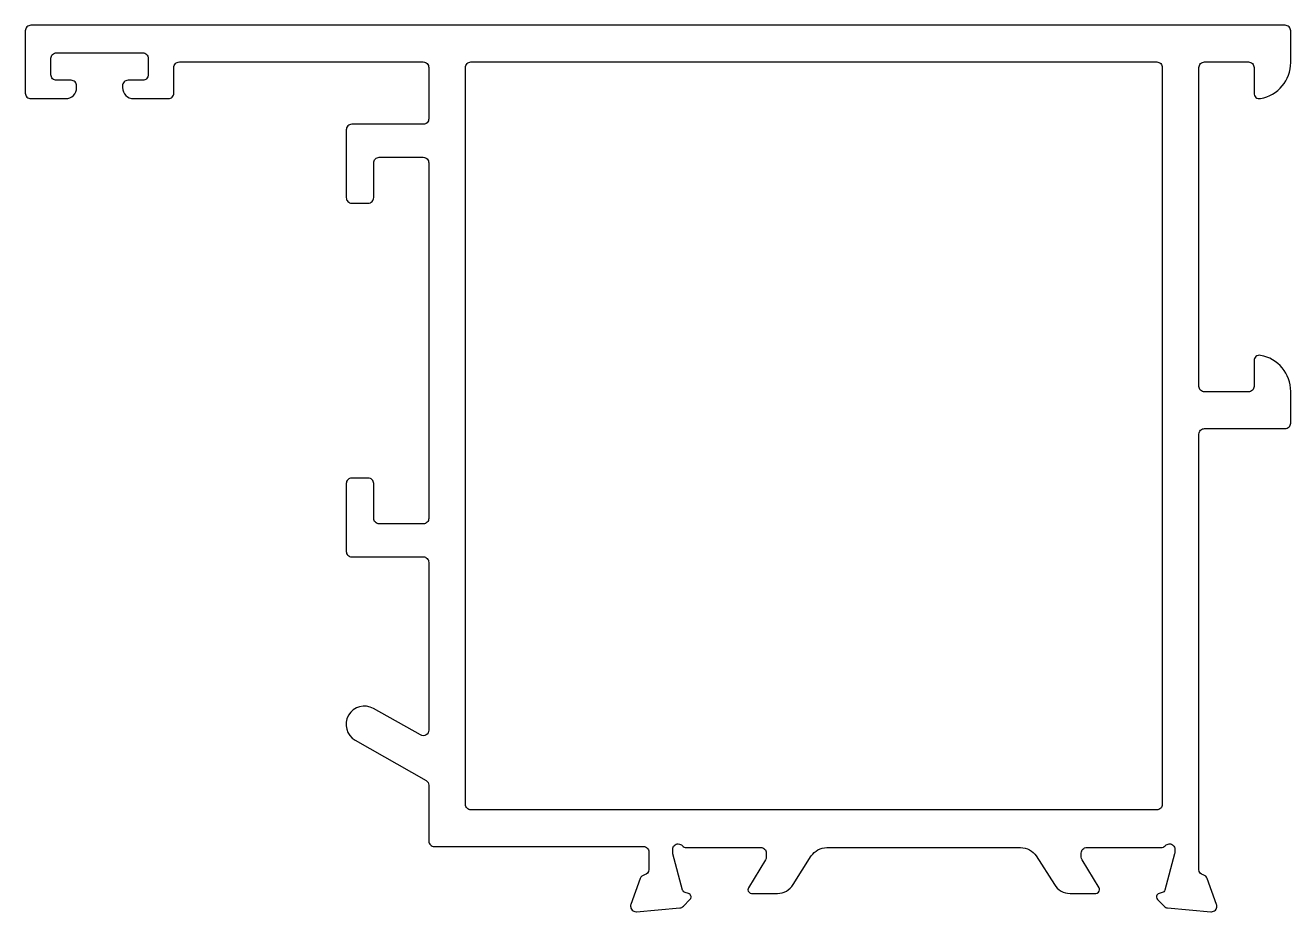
# Model space of a CAD drawing. Header units: millimetres. Extents: x 532.9 to 601.9, y 461.1 to 509.5.
import ezdxf

# ---------------------------------------------------------------- set-up
doc = ezdxf.new("R2010")
doc.units = ezdxf.units.MM
doc.layers.add('INCE', color=11, linetype='Continuous')

msp = doc.modelspace()

# ---------------------------------------------------------------- linework, layer by layer
at = {"color": 0}
msp.add_lwpolyline([(566.619, 463.152, 0.26206), (566.396, 462.961), (565.881, 461.548, 0.091642), (565.864, 461.447, 0.414214), (566.164, 461.147, 0.02182), (566.19, 461.148), (568.556, 461.355, 0.176327), (568.742, 461.442), (569.105, 461.806, 0.198912), (569.164, 461.947, 0.065543), (569.157, 461.999, 0.267949), (569.016, 462.14), (568.847, 462.186, -0.267949), (568.705, 462.327), (568.174, 464.309, -0.065543), (568.164, 464.387), (568.164, 464.547, -0.414214), (568.464, 464.847, -0.213422), (568.688, 464.747, 0.213422), (568.911, 464.647), (572.964, 464.647, -0.414214), (573.264, 464.347), (573.264, 464.126, -0.137852), (573.22, 463.97), (572.293, 462.451, 0.137852), (572.264, 462.347, 0.414214), (572.464, 462.147), (573.87, 462.147, 0.261413), (574.724, 462.626), (575.721, 464.186, -0.255809), (576.564, 464.647), (587.133, 464.647, -0.255809), (587.976, 464.186), (588.973, 462.626, 0.261413), (589.827, 462.147), (591.24, 462.147, 0.414214), (591.44, 462.347, 0.137852), (591.411, 462.451), (590.484, 463.97, -0.137852), (590.44, 464.126), (590.44, 464.347, -0.415222), (590.74, 464.647), (594.793, 464.647, 0.213422), (595.017, 464.747, -0.213422), (595.24, 464.847, -0.414214), (595.54, 464.547), (595.54, 464.387, -0.065543), (595.53, 464.309), (594.999, 462.327, -0.267949), (594.857, 462.186), (594.688, 462.14, 0.267949), (594.547, 461.999, 0.065543), (594.54, 461.947, 0.198912), (594.599, 461.806), (594.963, 461.442, 0.176327), (595.148, 461.355), (597.514, 461.148, 0.02182), (597.54, 461.147, 0.414214), (597.84, 461.447, 0.091642), (597.823, 461.548), (597.309, 462.961, 0.25459), (597.093, 463.15, -0.349872), (596.86, 463.443), (596.86, 487.203, -0.414214), (597.16, 487.503), (601.56, 487.503, 0.414257), (601.86, 487.803), (601.86, 489.53, 0.363159), (600.213, 491.498, 0.46943), (599.86, 491.203), (599.86, 489.803, -0.414214), (599.56, 489.503), (597.16, 489.503, -0.414214), (596.86, 489.803), (596.86, 507.203, -0.414214), (597.16, 507.503), (599.56, 507.503, -0.414214), (599.86, 507.203), (599.86, 505.803, 0.47675), (600.213, 505.508, 0.363159), (601.86, 507.476), (601.86, 509.203, 0.414214), (601.56, 509.503), (533.16, 509.503, 0.414214), (532.86, 509.203), (532.86, 505.803, 0.414214), (533.16, 505.503), (535.06, 505.503, 0.414214), (535.66, 506.103), (535.66, 506.203, 0.414214), (535.36, 506.503), (534.56, 506.503, -0.414214), (534.26, 506.803), (534.26, 507.703, -0.414214), (534.56, 508.003), (539.26, 508.003, -0.414214), (539.56, 507.703), (539.56, 506.803, -0.414214), (539.26, 506.503), (538.46, 506.503, 0.414214), (538.16, 506.203), (538.16, 506.103, 0.414214), (538.76, 505.503), (540.66, 505.503, 0.414214), (540.96, 505.803), (540.96, 507.203, -0.414214), (541.26, 507.503), (554.56, 507.503, -0.414214), (554.86, 507.203), (554.86, 504.403, -0.414214), (554.56, 504.103), (550.66, 504.103, 0.414214), (550.36, 503.803), (550.36, 500.103, 0.414214), (550.66, 499.803), (551.56, 499.803, 0.414214), (551.86, 500.103), (551.86, 502.003, -0.414214), (552.16, 502.303), (554.56, 502.303, -0.414214), (554.86, 502.003), (554.86, 482.603, -0.414214), (554.56, 482.303), (552.16, 482.303, -0.414214), (551.86, 482.603), (551.86, 484.503, 0.414214), (551.56, 484.803), (550.66, 484.803, 0.414214), (550.36, 484.503), (550.36, 480.803, 0.414214), (550.66, 480.503), (554.56, 480.503, -0.414214), (554.86, 480.203), (554.86, 471.049, -0.57735), (554.41, 470.789), (551.85, 472.228, 1), (550.85, 470.496), (554.71, 468.307, -0.267949), (554.86, 468.047), (554.86, 465.003, 0.414214), (555.16, 464.703), (566.56, 464.703, -0.414214), (566.86, 464.403), (566.86, 463.446, -0.357751)], format="xyb", close=True, dxfattribs=at)
at = {"layer": 'INCE', "color": 0}
msp.add_lwpolyline([(594.86, 507.203), (594.86, 467.003, -0.414214), (594.56, 466.703), (557.16, 466.703, -0.414214), (556.86, 467.003), (556.86, 507.203, -0.414214), (557.16, 507.503), (594.56, 507.503, -0.414214)], format="xyb", close=True, dxfattribs=at)

doc.saveas('drawing.dxf')
